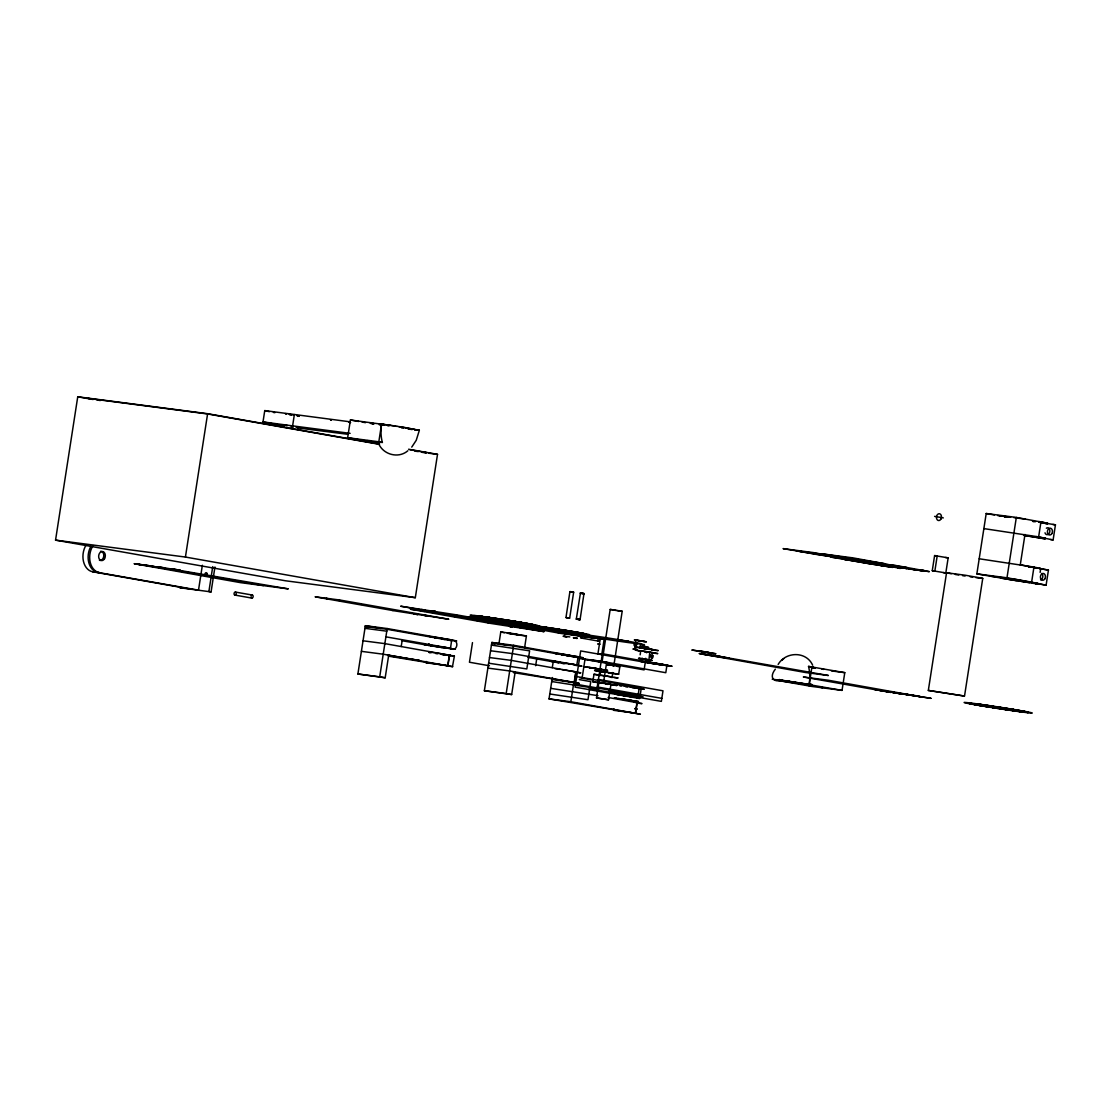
<?xml version="1.0" encoding="UTF-8"?>
<svg xmlns="http://www.w3.org/2000/svg" width="1111" height="1111" viewBox="0 0 1111 1111"><rect width="100%" height="100%" fill="white"/><g stroke="black" fill="none" stroke-linecap="round" stroke-linejoin="round"><path stroke-width="1.5" d="M652.476 657.99L652.865 655.434M412.639 429.457L408.084 428.86M799.142 682.973L812.169 685.39L784.255 681.432L781.672 680.974L781.769 680.21L798.031 682.71M379.448 443.345L347.646 437.72L350.396 420L388.253 425.082M451.663 640.714C459.857 638.631 457.482 653.212 450.497 648.269L451.691 639.95L387.183 628.548L365.366 625.701L357.895 673.988L385.184 677.793L388.697 655.171M806.572 684.223L842.041 690.375L844.777 672.655L808.53 666.406A33.302 22.831 -80 0 1 809.114 684.557L797.351 682.696M408.57 449.233L437.512 454.343L415.32 597.69L285.458 580.775L55.55 540.14L77.742 396.794L207.618 413.709L379.615 444.108M55.55 540.14L185.426 557.055L207.618 413.709M202.355 565.263L198.508 590.163L97.865 572.443A16.804 12.221 -82.6 0 1 90.894 546.362M212.743 566.624L208.896 591.524L211.076 591.899L214.937 567.013M284.485 425.902L263.001 421.972L264.751 410.598L348.66 421.625M263.001 421.916L292.61 425.874L294.359 414.556M347.646 437.72L378.823 441.775L381.559 424.055L389.836 425.305M357.895 673.988L379.712 676.835L387.183 628.548M401.224 646.533L402.265 639.742M426.082 662.795L426.11 661.434M402.029 640.714L428.596 645.408L428.804 643.991M429.027 644.033L428.804 645.449L441.803 647.546M447.719 665.6L449.358 655.032M388.794 656.198L452.483 666.669L454.385 656.073L384.85 643.63L363.033 640.797M472.481 642.616L469.453 662.239L489.451 665.767M515.171 671.919L511.657 694.556L484.368 690.736L491.84 642.464L513.657 645.297L583.192 657.74L580.72 657.559M498.908 643.977L500.769 631.978L513.74 633.687M484.368 690.736L506.185 693.583L513.657 645.297M524.573 647.949L526.406 635.923L507.616 633.048L511.824 633.825M535.669 665.711L536.71 658.92M552.292 667.655L553.361 660.795M549.028 698.888L570.846 701.735L640.38 714.179L549.028 698.888L552.348 677.529M552.375 679.515L552.584 678.196M527.906 657.351L555.069 662.156L555.278 660.739M552.764 678.224L552.556 679.543L579.22 683.39L509.699 670.947L487.868 668.114M555.5 660.781L555.278 662.198L558.889 662.809M565.971 617.549L569.915 591.621L573.651 592.205L569.679 618.133L566.082 617.591L567.735 617.785M579.956 619.716L576.303 619.16L580.456 592.982L583.983 593.538L580.067 619.744L578.22 619.494M570.846 701.735L573.901 682.015M574.193 682.348L575.831 671.794M578.095 665.475L576.776 665.128L578.164 656.698M582.192 677.543L584.983 659.434M601.329 683.348L592.816 681.765L593.982 674.224L618.119 677.96L613.841 677.502M597.926 653.865L600.259 638.769L602.162 639.019M601.787 654.448L604.148 639.367L560.694 633.409L467.995 616.744L492.923 619.994L600.357 638.783M599.121 680.904L596.496 697.93L608.536 699.777L610.939 684.473L605.828 683.64M599.912 675.807L600.968 668.989M602.023 662.184L610.189 609.411L622.188 611.244L613.827 665.753L612.841 665.628M603.87 680.363L606.675 662.253M611.994 677.668L612.786 672.558M609.036 672.96L618.66 674.196L619.882 666.642L607.967 664.517M613.536 710.29L613.744 708.971M613.716 710.318L613.925 708.999M637.27 649.782L632.909 648.977L634.575 649.13L635.964 640.075L644.269 641.464L641.644 641.144M644.186 659.323L639.63 658.129M640.144 654.823L640.505 652.463M642.172 658.087L642.2 658.99M635.353 713.137L636.992 702.569M609.439 691.736L638.006 695.778L639.214 688.237L615.438 684.043M637.172 702.596L635.575 713.179L613.758 710.332M645.505 659.587L645.699 658.309M646.56 652.754L647.282 652.143M648.921 659.865L649.782 652.226L653.587 652.837L652.601 652.879M652.06 660.42L651.213 660.24L652.254 652.671M775.325 669.169C768.604 677.71 774.075 682.71 781.769 680.21M809.197 684.57L811.933 666.85M932.268 570.679L934.601 555.583L937.198 555.917L934.865 571.012L932.268 570.679L945.822 572.943L948.155 557.861L934.601 555.583M928.324 690.459L946.544 572.762L965.473 575.262L982.749 578.345L964.529 696.041L928.338 690.431L964.417 696.083M1009.58 579.511L976.861 573.873L986.207 513.518L1016.329 517.434L1047.77 523.225L1044.826 523.017M976.861 573.873L1006.983 577.803L1016.329 517.434M1020.301 564.652L1024.981 534.474M1034.785 583.289L1038.438 583.594L1031.619 582.15L1033.952 567.068L979.194 558.777M1041.799 538.03L1045.423 538.279L1038.632 536.891L1040.965 521.795M1040.132 572.415L1040.646 569.068M989.915 576.081L1015.885 579.47L1046.104 585.178L1048.437 570.082L1038.993 568.415M1050.52 539.571L1053.117 539.904L1055.45 524.809L1045.59 523.198M419.361 430.276L416.236 440.303L411.737 447.122M650.268 656.032L650.49 655.115M652.726 655.615L652.449 658.073M650.421 655.268L650.102 657.226M1022.787 711.151L1013.079 709.79L1028.494 712.457L1012.218 709.637L1022.37 711.068M982.735 578.373L981.777 578.331M985.651 706.138L968.139 703.124L986.068 705.541L977.152 703.999L985.096 705.416M778.144 664.461C785.546 651.477 806.294 650.935 812.655 665.211M642.7 647.088L643.075 646.533A1.514 0.805 -82 0 1 643.977 644.422A1.514 0.805 -82 0 1 644.297 646.81A1.514 0.805 -82 0 1 642.936 646.519L639.867 646.102L648.81 647.519L642.922 646.491L642.686 644.255M781.713 660.406L783.699 658.726M772.201 679.224L786.477 681.043M407.862 450.747C398.807 458.676 383.934 454.954 378.907 444.261M454.385 656.073L447.872 655.379M452.691 666.669L383.212 654.198L361.394 651.352M526.42 635.95L520.406 635.27M619.841 666.656L617.369 666.419M592.816 681.765L605.912 683.515M618.66 674.196L594.579 670.475L603.912 672.169M997.164 708.04L996.47 708.193L998.483 708.235M1000.164 707.36L999.469 707.513L1001.553 707.582M534.016 625.104L522.545 623.34L533.363 625.09M671.794 666.225L658.212 664.364M608.55 699.805L596.51 697.944M638.547 658.337L644.866 659.49M640.797 658.698L646.033 659.406M652.032 660.462L646.255 659.656M613.772 665.711L610.383 665.045M589.524 667.558L607.606 670.364L583.483 666.642L595.704 668.239M600.023 675.169L605.703 675.891M627.771 696.139L633.02 696.805M379.295 424.819L380.656 424.86M171.066 568.776L180.107 570.179M180.038 570.193L171.052 568.79M645.088 641.672L646.38 641.783M994.373 707.86L995.845 707.832M1000.775 707.721L1002.261 707.693M897.744 568.082L900.341 568.415L883.773 565.124M474.078 615.661L485.66 617.452M474.383 615.952L485.382 617.438M622.146 611.286L617.188 610.633M533.711 625.104L522.698 623.34M632.867 696.833L627.507 695.819M646.019 648.588L640.464 647.991M645.602 648.532L635.659 647.074L648.088 648.907M474.453 615.675L486.035 617.48M522.337 623.327L532.6 625.035M421.513 609.564L425.374 610.161L421.541 609.578M434.929 637.603L440.22 638.297M349.173 422.263L350.465 422.43M380.545 424.86L381.448 424.971M414.847 429.679L415.083 429.499M583.997 593.816L580.317 593.232L584.053 593.802M576.317 619.146L579.956 619.48M482.549 618.952L478.952 618.396L482.605 618.938M492.867 620.285L489.451 619.73L492.923 620.285M493.215 620.591L489.534 620.021L493.284 620.591M521.656 626.798L523.475 627.021M566.763 636.825L563.083 636.242L566.749 636.825M808.655 685.431L812.377 686.015L808.669 685.459M608.245 662.823L605.356 662.1M611.828 677.03L606.995 676.099M648.518 648.977L658.267 650.588L657.143 650.532M639.853 647.852L642.13 648.269M639.394 650.879L645.074 651.49M474.966 615.702L486.493 617.522M521.989 623.299L531.877 624.965M1039.59 568.471L1040.771 568.499L1033.952 567.068M466.203 617.216L469.134 617.66L466.259 617.244M502.491 620.146L505.408 620.605L502.547 620.174M535.974 628.173L533.377 627.771L536.155 628.173M561.527 654.365L566.096 654.962M924.477 570.998L926.38 571.137L922.533 570.318M581.983 658.462L583.067 658.49L513.546 646.046L491.729 643.213L495.117 643.811M569.54 618.133L567.832 617.897M523.392 627.007L519.892 626.493L521.559 626.687M812.585 667.461L813.808 667.503L812.877 667.239M811.613 684.64L794.698 682.321M579.692 672.794L580.859 672.835L511.324 660.392L489.507 657.545M475.633 615.758L487.035 617.577L476.425 615.841M521.559 623.271L531.461 624.924L521.142 623.229M1043.743 522.739L1041.91 522.545L1043.271 522.781M373.713 423.833L370.505 423.347M380.545 424.888L381.281 424.957M577.289 665.433L574.554 665.114M981.319 578.289L975.875 577.623M604.023 639.367L602.273 639.131M924.658 571.054L921.936 570.707M645.727 662.003L644.047 661.906L645.616 662.267M454.246 640.811L456.718 640.978L451.788 639.964M666.378 665.489L668.114 665.614L666.503 665.211M922.699 570.804L925.616 571.151L924.38 570.679M579.053 672.724L577.428 672.53M1037.813 568.29L1019.926 564.68M889.022 566.541L892.661 566.804L861.219 561.041L831.097 557.125L866.552 563.208M545.751 628.368L538.071 627.382L545.015 628.243M1005.427 708.471L1013.482 709.512M607.217 662.712L601.565 661.962M487.993 617.688L479.008 616.133M646.199 662.059L643.241 661.739L646.074 662.35M493.326 619.105L486.076 618.188L492.784 619.008M519.531 623.049L529.086 624.66M656.587 650.463L651.393 649.768M414.639 429.846L419.361 430.249L404.21 427.527M601.482 661.781L602.731 661.878L597.218 660.892M578.595 665.753L581.9 666.031L576.97 665.017M447.997 655.268L450.608 655.49L441.956 653.893M634.798 708.86L637.311 709.068L635.006 708.554M645.588 661.948L647.921 662.267M666.531 665.531L664.197 665.211M555.125 668.697L560.291 669.391M492.256 618.924L484.424 617.897L491.909 618.855M518.893 622.965L527.85 624.507M384.35 424.555L379.434 424.055L383.892 425.055M370.56 423.305L373.24 423.499L370.477 423.097M381.642 424.083A33.302 24.22 -82.6 0 0 382.351 442.456L377.809 441.942L379.337 442.372M921.088 570.596L922.533 570.818M518.198 622.882L526.739 624.368M543.598 627.993L534.822 626.812L542.946 627.882M635.964 640.075L634.325 639.908L637.645 640.505M814.627 668.253L812.724 667.975M445.692 639.367L441.525 638.783M554.82 653.129L560.513 653.907M631.187 700.485L626.757 699.847M637.672 703.194L642.019 703.61L608.134 697.472M489.993 617.924C462.287 613.133 509.019 621.202 482.327 616.549M491.256 618.744L483.118 617.674M640.422 647.921L641.2 648.032M646.144 662.017L648.574 662.364M664.822 665.295L668.878 665.711L666.044 665.128M429.152 652.004L434.582 652.754M408.431 429.04L411.709 429.471M999.261 515.726L1010.621 517.212M1013.871 517.629L1025.231 519.115M206.188 413.778L88.408 398.432L93.505 399.335M1045.062 523.462L1047.659 523.795L1044.757 523.281M1052.853 524.475L1055.45 524.809M292.61 425.874L350.118 433.359M348.187 434.332L297.415 427.902M414.903 451.149L418.319 451.594M421.722 452.038L426.846 452.705L409.876 449.705M422.138 452.344L425.555 452.788M428.971 453.232L437.512 454.343M983.86 528.6L1038.632 536.891M1048.437 570.082L1040.035 568.721M945.558 557.514L948.155 557.861M822.084 554.222L796.101 550.848L814.46 554.056M910.937 569.165L929.351 571.637L897.938 565.832L867.816 561.902L901.799 567.735M1035.716 583.817L1038.313 584.164L1020.856 581.275M898.077 565.971L872.079 562.569L895.049 566.596M870.121 562.721L844.152 559.333L863.816 562.763M880.87 564.124L906.84 567.499M943.225 572.609L945.822 572.943M881.606 565.471L879.134 565.124L892.55 567.402L864.455 562.944M886.8 566.152L889.397 566.485M920.186 570.485L921.658 570.707M263.39 585.636L240.531 582.65L134.098 563.68L149.041 565.693M482.868 617.619L490.923 618.688M525.309 624.188L517.907 622.84M86.297 544.709A16.804 12.221 -82.6 0 0 83.478 561.444A16.804 12.221 -82.6 0 0 92.671 571.776L99.421 572.651A16.804 12.221 -82.6 0 1 90.227 562.319A16.804 12.221 -82.6 0 1 93.046 545.584M564.61 636.242L569.804 636.922M831.375 670.905L844.777 672.655M211.076 591.899L179.801 587.733L181.996 588.122M842.041 690.375L811.863 686.445L779.019 680.64A33.302 22.831 -80 0 1 779.283 679.474M364.964 628.34L386.781 631.187M491.437 645.102L529.614 650.838L526.822 668.933L488.632 663.198M490.562 650.754L512.379 653.601L576.887 665.003L571.651 664.211M446.969 654.74L449.566 655.073L447.941 665.642L426.124 662.795M387.558 655.032L419.611 660.476L387.92 655.601M551.723 681.543L598.996 688.876M550.667 688.334L597.954 695.667M633.853 702.166L637.2 702.61M549.792 693.986L587.969 699.722L590.774 681.612L579.317 679.585M297.054 415.778L299.387 416.07M482.132 617.494L490.007 618.521M644.727 641.63L641.255 641.089M651.379 649.643L653.893 649.81L648.282 648.893M634.575 649.13L635.881 649.31M637.297 649.574L635.061 649.31L637.131 649.713M429.263 636.492L434.04 637.159M616.772 684.779L617.785 684.918M637.825 696.291L643.061 696.819L638.131 695.792M919.2 570.36L920.713 570.582M481.41 617.369L489.868 618.494M985.401 705.457L988.179 705.832L980.93 704.513M286.069 413.764L285.291 413.667L286.582 413.834M480.73 617.244L489.298 618.396M516.171 622.604L524.031 624.021L516.504 622.66M663.545 665.114L664.711 665.295M571.346 656.018L567.402 655.448M577.942 657.212L574.179 656.684M451.469 640.45L447.705 639.936M575.526 665.35L576.665 665.503M637.853 688.584L644.227 689.264L639.297 688.251M289.318 414.375L293.36 414.972M918.158 570.207L919.7 570.443M515.31 622.493L522.42 623.799L514.962 622.438M567.179 631.659L575.206 633.089L567.86 631.742M649.907 649.38L647.074 648.963M652.935 653.074L657.809 653.601L653.393 652.712M652.129 663.392L640.214 661.295L650.754 662.67M662.85 665.017L664.017 665.211M1033.161 536.78L1045.326 538.891L1025.022 535.585M1036.605 537.349L1027.856 536.016M1028.494 566.957L1029.703 567.138M1029.591 582.622L1023.592 581.678M917.061 570.054L918.603 570.29M883.828 565.86L867.774 563.471M478.841 616.883L488.368 618.216M987.443 705.735L990.484 706.165L984.527 705.013M784.908 680.821L776.047 679.779L781.644 680.974M600.259 661.614L597.051 661.142M445.65 654.962L443.65 654.685M608.439 684.293L606.092 683.959M635.423 695.958L636.686 696.139M632.798 700.888L638.478 701.527L614.355 697.805L616.161 698.222M915.922 569.901L917.464 570.137M514.046 622.313L520.698 623.563L514.421 622.368M1008.08 709.665L1007.316 709.554L1014.537 710.873L1008.455 709.707M648.838 662.378L651.546 662.781M662.114 664.92L663.267 665.1M609.453 672.877L612.661 673.238L607.148 672.252M610.522 684.751L616.952 685.501L604.967 683.501M370.532 423.041L373.907 423.846M1035.508 521.698L1032.924 521.323M348.271 433.693L347.507 433.582L348.34 433.762M1028.592 567.054L1029.744 567.221M1026.258 582.15L1027.411 582.317M145.291 565.138L137.875 564.263L163.525 568.221L152.999 566.304M564.985 631.354L571.818 632.617L565.735 631.451M989.707 706.054L992.956 706.527L988.401 705.582M648.102 662.184L654.032 663.156M661.364 664.809L662.503 664.989M620.188 685.251L639.172 688.237M972.597 577.164L970.209 576.817M914.728 569.721L916.269 569.971M660.573 664.697L661.684 664.878M388.225 424.985L391.516 425.555M1032.522 521.337L1034.091 521.573M913.492 569.54L915.02 569.79M652.782 649.657L653.643 649.782L651.574 649.477M649.616 649.393L647.741 649.116M1005.733 709.332L1004.927 709.207L1010.191 710.262M646.685 659.712L649.838 660.115L647.296 659.615M784.88 680.71L789.935 681.543M651.268 662.725L652.351 662.906M659.767 664.586L660.851 664.753M594.663 660.503L590.733 660.003L593.024 660.49M442.553 654.518L445.247 655.004M635.214 688.223L632.215 687.778M634.048 695.764L624.549 694.319M390.267 425.277L393.28 425.819M401.626 427.929L403.39 428.179M298.817 416.056L297.22 415.611M1023.175 581.692L1019.44 581.067M912.228 569.36L913.742 569.596M145.208 565.027L265.418 585.9L288.277 588.872L159.012 566.902L164.15 567.999M812.641 667.878L815.03 668.266M517.934 634.909L513.449 634.242M992.123 706.402L996.553 707.068M786.921 681.001L791.768 681.821M652.129 662.85L653.185 663.017M659.99 664.628L658.087 664.336M561.985 654.115L568.401 655.087M435.512 637.367L451.649 639.936M441.386 654.351L443.803 654.796M475.536 616.23L485.785 617.688L474.883 616.077M522.212 623.104L533.697 624.868M702.888 651.615L697.889 651.004L709.929 652.851L702.721 651.463M713.526 655.476C675.071 650.199 754.3 662.545 720.706 656.601M1006.205 709.679L1002.4 708.832L1006.885 709.776M651.213 660.24L649.046 659.92M595.079 660.559L604.731 661.989M609.425 665.156L608.148 664.961M441.997 647.491L451.663 648.699L448.177 647.977M561.833 669.627L567.693 670.53M608.134 684.404L606.439 684.154M629.645 700.43L626.243 699.916M392.405 425.596L395.113 426.096M911.659 569.36L908.312 568.763M639.839 640.686L636.436 640.242L637.172 640.422M640.853 641.019L641.741 641.2M703.319 651.685L691.847 650.032L715.97 653.782L703.582 651.588M607.773 638.714C605.217 638.394 611.8 639.325 607.967 638.811M489.701 621.368C493.506 621.924 486.007 620.716 489.604 621.355M714.442 655.615L699.125 653.518L805.531 672.516L828.389 675.488L719.859 656.462M476.966 620.369C473.828 619.98 481.285 621.021 477.258 620.494M511.129 626.729C515.907 627.409 505.852 625.812 510.852 626.687M645.699 651.574L635.186 650.088L640.45 651.088M992.47 706.179L995.525 706.915L994.664 706.777M998.164 707.721C995.706 707.388 1001.914 708.346 998.275 707.735M645.852 659.587L646.727 659.781M599.829 654.101C595.065 653.504 605.134 654.879 599.94 654.212M653.393 662.961L654.879 663.281M657.24 664.197L658.726 664.517M599.107 661.6L594.816 660.934L596.621 661.073M444.692 639.492L441.456 639.006M440.928 647.324L455.427 649.282M605.856 672.058L600.62 671.377L603.676 671.974M436.137 652.99L441.22 653.768M625.632 699.402L620.41 698.75L623.826 699.388M394.627 425.93L396.988 426.374M1026.939 535.946L1023.592 535.363M328.078 431.068C324.051 430.568 332.647 431.762 328.009 431.124M1018.023 580.859L1019.926 581.22M910.076 569.124L906.882 568.638M578.137 619.146L576.498 618.924L579.97 619.466M485.118 617.494L474.036 615.855M522.67 623.229L534.072 624.993M823.598 669.322L821.959 669.086L823.973 669.377M713.748 655.421L715.359 655.754M511.171 625.076L509.38 624.854L513.088 625.424L509.477 625.104L513.018 625.66L511.268 625.437M645.644 648.38L648.727 648.852M647.13 649.018L648.269 649.31M645.172 651.393L646.033 651.949M513.962 634.159L519.629 634.881L514.101 633.895M1002.08 709.054L999.789 708.443M791.268 681.654L793.629 682.112M646.102 659.684L645.283 659.559M654.518 663.128L656.601 663.545M655.907 663.573L650.06 662.795L655.351 663.767M656.379 664.072L657.601 664.35M567.929 655.754L569.568 656.004M609.356 665.295L606.773 664.892M595.885 668.683L601.565 669.419L596.051 668.433M604.537 683.446L598.898 682.723L601.551 683.237M291.013 426.93L293.179 427.263M1011.649 579.928L1018.273 580.956M965.126 576.04L962.543 575.637M149.957 565.749L152.374 566.124M525.447 624.882L536.752 626.618L525.434 624.826M714.956 655.601L718.581 656.17M521.281 627.965C526.683 628.882 516.726 627.243 521.378 628.062M646.658 648.532L647.671 648.685M646.241 648.991L647.255 649.143M646.199 651.546L652.893 652.685M645.769 652.004L646.783 652.171M996.65 706.818L998.15 707.318L995.942 706.707L1005.024 708.401M979.471 704.874L968.167 703.082L1012.871 709.415M996.928 708.262L1028.092 712.498L988.082 706.554M655.643 663.309L657.906 663.656M656.476 664.17L653.101 663.642M566.638 655.587L569.901 656.101M596.871 660.698L584.65 659.101L585.65 659.351M605.939 671.933L606.8 672.058M438.539 647.046L440.178 647.296M627.146 695.625L614.911 694.014L618.341 694.736M627.687 696.278L621.007 694.972L639.061 697.764L618.952 694.847M396.891 426.277L403.557 427.332M1014.94 580.442L1016.607 580.706M905.284 568.388L906.965 568.582L902.146 567.888M616.327 610.508L610.272 609.453M423.124 611.092C428.554 612.022 417.861 610.272 423.222 611.189M433.498 612.689C438.928 613.633 428.304 611.883 433.609 612.8M381.753 607.981C386.197 608.745 377.643 607.328 381.837 608.064M646.921 648.991L645.185 648.824M599.176 644.102C602.912 644.755 594.288 643.352 599.273 644.199M998.039 708.165L978.583 705.249M793.532 682.001L795.795 682.348M656.337 663.642L657.545 663.67M567.29 655.143L578.123 656.698M567.179 655.907L568.304 656.073M566.999 663.461L553.986 661.725L558.389 662.628M595.454 668.628L589.552 667.586M626.479 699.527L632.09 700.485M398.863 426.666L405.64 427.666M350.534 422.513L349.16 422.277M639.269 640.825L640.047 640.894M644.727 651.838L645.602 651.879M656.754 663.711L662.087 664.67L651.99 663.461M657.462 663.684L659.017 663.836M441.4 638.478L446.622 639.394M608.314 664.711L609.578 664.92M565.124 663.725L561.819 663.295M435.818 653.574L437.706 653.782M625.715 686.779L627.34 687.042M379.323 442.858L378.49 442.72M1013.718 580.192L1010.038 579.664M902.882 567.929L904.368 568.152M641.047 640.866L646.338 641.755M639.644 640.839L638.103 640.63L639.256 640.769M718.081 656.184L719.761 656.365M644.13 648.657L646.255 648.838M647.602 651.879L649.782 652.226M995.414 707.763L992.29 707.526L993.678 707.749M646.644 659.448L647.755 659.628M658.309 663.809L660.128 664.017M653.796 663.67L650.907 663.295M568.429 655.323L572.596 656.045M568.179 663.642L576.845 664.989M563.944 663.545L561.597 663.17M437.47 646.796L427.513 644.977L447.261 647.81M900.604 567.638L903.062 567.943M718.984 656.323L720.928 656.545M648.505 648.921L650.99 649.38M645.824 648.768L643.838 648.435M510.727 633.812L507.324 633.242M643.769 659.323L642.894 659.17M659.156 663.947L661.212 664.184M291.415 414.945L289.485 414.625M1008.469 579.414L1010.927 579.734M958.765 575.04L955.252 574.456M814.807 554.195L835.791 557.375L783.047 548.626L813.183 552.556L844.624 558.319L835.736 556.639M644.963 648.685L643.88 648.505M1009.052 708.776L1004.608 708.332L1009.705 708.887M659.976 664.086L671.905 666.183M561.597 654.754L563.11 654.99M571.471 656.351L578.012 657.448M435.123 637.992L436.623 638.242M571.818 664.142L550.223 661.156L555.069 662.156M568.429 670.641L572.929 671.391M622.979 694.069L617.522 693.167M622.84 699.375L618.369 698.625M899.021 567.304L900.563 567.54M985.638 706.443L990.79 707.013L984.999 706.346M646.88 659.545L648.616 659.767M592.33 660.531L586.941 659.601M660.781 664.211L661.906 664.378M650.213 663.1L651.338 663.267M405.834 427.791L414.57 429.388M387.614 425.694L389.1 425.957M1008.26 579.303L1001.497 578.234M897.813 567.096L899.355 567.332M1014.093 709.623L1007.413 708.804M641.005 648.144L642.019 648.31M661.559 664.336L662.712 664.517M649.407 662.961L650.546 663.142M438.234 638.256L434.97 637.658M619.896 685.834L621.216 686.056M896.66 566.902L898.202 567.138M662.323 664.475L663.475 664.642M648.643 662.836L649.796 663.017M564.207 654.934L561.597 654.448M519.156 622.993L528.28 624.563M987.721 706.499L980.791 705.638L988.457 706.624L985.985 706.193M640.547 651.157L639.408 650.907M428.832 652.421L430.04 652.629M895.563 566.707L897.091 566.957M663.045 664.586L664.197 664.767M647.907 662.712L649.074 662.892M273.348 412.417L274.861 412.681M894.522 566.527L896.035 566.777M915.867 695.708L885.3 691.264L921.505 696.875L828.278 680.224L803.336 676.988L890.925 692.459M663.725 664.711L666.128 665.114M648.393 662.767L645.991 662.364M450.372 648.241L423.791 644.366L428.596 645.408M431.179 652.712L429.249 652.379M1038.938 522.253L1041.84 522.767M1004.386 516.629L1007.788 517.24M986.207 513.518L994.414 514.962M997.692 515.546L1000.983 516.129M1004.261 516.712L1007.552 517.295M934.601 516.365L943.322 517.907M1053.117 539.904L1036.549 536.613M350.396 420L358.756 421.486M362.103 422.069L365.45 422.666M378.823 441.775L382.42 442.414M207.896 414L379.323 444.303M96.893 399.932L100.296 400.543M77.742 396.794L93.074 399.502M1033.383 567.777L1036.285 568.29M1006.983 577.803L1031.619 582.15M1036.646 583.497L1046.104 585.178M185.426 557.055L415.32 597.69M978.055 705.166L968.264 703.194L979.458 704.874M581.275 638.061L598.218 641.047M235.435 592.08A1.528 1.042 -80 0 1 235.851 594.524A1.528 1.042 -80 0 1 234.088 594.107A1.528 1.042 -80 0 1 235.435 592.08L252.308 595.052M234.893 595.079L251.836 598.079M601.204 661.281L665.795 672.71L666.961 665.156L602.37 653.74L596.774 689.959L661.364 701.374L662.989 690.806L598.398 679.39M92.671 571.776L191.745 589.288M491.84 642.464L505.422 644.852M579.511 658.462L644.102 669.891L645.269 662.337L580.678 650.921L575.081 687.14L639.672 698.555L641.311 687.987L576.706 676.571M451.58 640.7L387.072 629.298L365.255 626.465L368.644 627.062M365.366 625.701L380.642 628.409M385.906 636.839L450.413 648.241M579.803 677.738L593.371 680.14M597.232 686.945L661.823 698.361M513.338 672.613L574.415 682.39L576.012 671.822L573.443 671.488L577.081 672.252M575.54 684.126L640.13 695.542M609.189 690.681L638.047 695.778M589.066 688.14L597.551 689.639M506.185 693.583L511.657 694.556M379.712 676.835L385.184 677.793M1038.882 521.531L1044.743 522.725M920.491 569.915L921.463 570.082M919.977 569.846L922.352 570.249M808.53 666.406L812.238 667.1M516.976 622.715L524.809 624.118M664.364 664.822L666.669 665.211M647.741 662.656L645.449 662.267M504.422 632.742L500.88 632.034M555.375 653.685L556.347 653.865M597.399 674.946L594.079 674.28M951.28 573.762L946.544 572.762M527.822 623.646L518.448 622.354L529.058 623.882L519.254 622.493M480.285 617.16L488.507 618.244M921.755 570.165L924.533 570.665M980.36 704.43L987.096 705.693M808.864 683.848L811.835 684.459M269.39 411.695L264.751 410.598M529.614 623.993L520.323 622.702M487.896 618.133L477.73 616.674M641.602 658.892L640.797 658.698M983.915 704.929L989.318 705.999M639.436 658.573L638.603 658.392M531.141 624.285L520.642 622.757L531.988 624.465M486.951 617.938L476.744 616.48L486.41 617.841M1006.135 709.387L1010.829 710.346M521.212 622.882L532.697 624.618M476.313 616.397L485.965 617.73M583.955 593.538L580.4 592.996M987.748 705.485L991.706 706.346M521.698 622.979L533.266 624.757M569.971 591.635L573.679 592.205M991.776 706.082L994.234 706.721M522.42 623.16L533.974 624.965M1001.108 708.637L1002.775 709.165M1041.576 573.429A3.43 2.5 -82.6 0 1 1042.771 576.97A3.43 2.5 -82.6 0 1 1040.549 579.886M1046.368 528.211A3.43 2.5 -82.6 0 1 1048.117 527.919M1048.798 528.308A3.43 2.5 -82.6 0 1 1048.895 533.752A3.43 2.5 -82.6 0 1 1044.993 532.808M636.061 646.116A1.5 1.375 -78.2 0 1 637.131 643.408M597.704 638.617A1.528 1.042 -80 0 1 599.315 638.492A1.528 1.042 -80 0 1 598.954 640.769A1.528 1.042 -80 0 1 597.454 640.242M251.142 596.01A1.528 1.042 -80 0 1 252.822 595.343A1.528 1.042 -80 0 1 252.628 597.746A1.528 1.042 -80 0 1 251.058 597.176M100.532 551.292A4.583 3.333 -82.6 0 1 103.754 556.222A4.583 3.333 -82.6 0 1 99.434 560.305M205.035 574.929A1.528 1.042 -80 0 1 206.16 572.693A1.528 1.042 -80 0 1 206.91 574.887M207.16 574.887A1.528 1.042 -80 0 1 207.201 574.331M503.852 620.813L504.852 621.23L503.852 620.813M504.088 619.702L503.033 619.549L504.088 619.702M556 632.103L592.205 637.714L556.111 632.09M875.065 689.667L930.962 698.333L875.065 689.667M392.905 610.564L315.107 596.815L340.035 600.051L448.788 619.244L392.863 610.606M456.607 614.869L400.668 606.217L509.421 625.41L534.349 628.659L456.607 614.869M488.215 622.979L410.417 609.217L435.359 612.467L544.112 631.659L488.173 623.021M884.425 563.652L822.834 553.958L852.97 557.875L884.425 563.652M585.775 634.2L574.401 632.381L585.719 634.131M503.2 620.702L501.686 620.73L503.2 620.702M505.144 619.869L506.199 620.035L505.144 619.869M554.458 629.77L553.764 629.937L555.861 630.256L554.458 629.77M557.444 629.104L556.75 629.257L559.541 629.437L557.444 629.104M525.628 624.799L537.002 626.562L525.725 624.799M501.88 620.507L499.589 620.41L501.88 620.507M507.241 620.202L506.005 620.271L508.296 620.369L507.241 620.202M553.139 629.576L549.584 629.27L553.139 629.576M574.206 632.465L585.372 634.242L574.206 632.465M500.575 620.299L497.52 620.077L500.575 620.299M509.324 620.521L507.31 620.48L510.366 620.688L509.324 620.521M561.624 629.756L559.361 629.673L563.666 630.09L561.624 629.756M1004.33 708.013L1002.08 707.929L1006.385 708.346L1004.33 708.013M431.929 610.911L435.762 611.508L431.971 610.925M895.91 693.042L899.743 693.639L895.952 693.042M906.312 694.389L910.131 694.986L906.395 694.403M331.356 420.027L330.509 419.916L331.37 420.014M283.583 424.999L287.402 425.61L283.736 425.013M366.977 440.65L370.505 441.206L367.033 440.664M367.477 440.984L371.157 441.567L367.547 440.984M326.037 598.426L329.731 599.01L326.037 598.426M336.508 599.801L340.119 600.62L336.508 599.801M358.45 603.912L361.394 604.37L358.506 603.912M431.818 612.217L435.359 612.758L431.957 612.23M413.75 613.939L417.583 614.536L413.75 613.939M424.138 615.3L427.971 615.897L424.138 615.3M573.54 637.603L577.081 638.158L573.609 637.617M573.47 637.853L577.151 638.422L573.609 637.867M819.154 686.806L822.695 687.348L819.224 686.806M819.085 687.042L822.765 687.626L819.085 687.042M499.297 620.091L495.478 619.744L499.297 620.091M511.379 620.855L508.588 620.674L512.407 621.021L511.379 620.855M526.42 624.826L537.613 626.604L526.42 624.826M550.556 629.159L545.529 628.618L550.556 629.159M993.276 707.415L988.235 706.874L993.276 707.415M453.788 616.327L456.677 616.786L453.83 616.327M511.366 623.854L514.254 624.299L511.449 623.854M554.181 629.284L557.069 629.729L554.181 629.284M573.595 632.437L584.4 634.187L573.595 632.437M498.034 619.882L493.478 619.424L498.034 619.882M513.407 621.188L509.866 620.882L514.407 621.341L513.407 621.188M565.68 630.409L561.902 630.076L567.638 630.742L565.68 630.409M496.798 619.688L491.534 619.105L496.798 619.688M515.379 621.507L511.088 621.091L516.351 621.66L515.379 621.507M527.781 624.938L538.571 626.687L527.781 624.938M548.084 628.757L541.668 627.979L548.084 628.757M495.589 619.48L489.645 618.785L495.589 619.48M517.309 621.827L512.296 621.285L518.24 621.979L517.309 621.827M572.637 632.34L582.844 634.034L572.637 632.34M569.54 631.048L564.319 630.479L571.373 631.354L569.54 631.048M477.522 615.952L487.646 617.647L477.522 615.952M520.559 623.16L530.53 624.826L520.559 623.16M298.165 427.527L296.068 427.221L298.276 427.499M494.437 619.285L487.826 618.48L494.437 619.285M519.156 622.132C502.311 620.16 525.42 622.965 519.156 622.132M529.683 625.146L539.877 626.84L529.683 625.146M520.948 622.438L514.574 621.66L521.809 622.577L520.948 622.438M571.332 632.187C574.568 632.895 590.858 635.464 571.332 632.187M573.137 631.659L566.554 630.854L574.804 631.951L573.137 631.659M625.34 640.894L618.771 640.089L628.59 641.464L625.34 640.894M1015.843 709.915L1009.274 709.11L1019.093 710.485L1015.843 709.915M479.813 616.23L489.132 617.827L479.813 616.23M522.642 622.729C506.755 620.702 522.364 622.785 522.642 622.729M532.086 625.437L541.474 627.035L532.086 625.437M974.805 703.694L984.179 705.304L974.805 703.694M986.318 706.263L977.499 705.068L986.318 706.263M524.253 623.007C507.63 620.827 522.92 622.924 524.253 623.007M569.735 631.992C570.61 632.326 588.469 635.214 569.735 631.992M1012.44 710.248C1013.315 710.582 1031.189 713.47 1012.44 710.248M576.387 632.228C553.958 629.257 585.511 633.562 576.387 632.228M525.753 623.271L517.573 622.188L526.475 623.41L525.753 623.271M534.96 625.812L543.348 627.284L534.96 625.812M484.118 616.786L491.881 618.188L484.118 616.786M541.696 627.659L531.975 626.298L541.696 627.659M984.402 705.916L974.694 704.555L984.402 705.916M579.234 632.728L570.374 631.534L580.484 632.964L579.234 632.728M485.757 617.008L492.923 618.327L485.757 617.008M538.224 626.257L545.473 627.576L538.224 626.257M487.771 617.285L494.02 618.48L487.771 617.285M540.057 627.354L529.6 625.854L540.057 627.354M982.763 705.624L972.306 704.11L982.693 705.61M581.608 633.187C560.18 630.104 580.136 633.103 581.608 633.187M1024.328 711.443L1014.565 710.068L1025.328 711.637L1024.328 711.443M489.284 617.508L495.173 618.633L489.284 617.508M513.296 622.216L518.906 623.313L513.296 622.216M541.821 626.757L547.779 627.909L541.821 626.757M538.724 627.104L527.711 625.465L538.724 627.104M491.798 617.869L490.84 617.73L496.353 618.813L491.798 617.869M512.129 622.049L517.046 623.049L512.129 622.049M563.43 631.131L562.208 630.951L568.124 632.09L563.43 631.131M493.423 618.105L497.575 618.98L493.423 618.105M510.921 621.868L515.115 622.771L510.921 621.868M545.695 627.326L550.251 628.27L545.695 627.326M583.497 633.562C562.027 630.423 578.345 632.909 583.497 633.562M495.77 618.438L494.756 618.299L498.839 619.174L495.77 618.438M509.685 621.688L513.129 622.479L509.685 621.688M537.71 626.882L526.378 625.174L537.71 626.882M560.958 630.77L559.694 630.576L564.18 631.52L560.958 630.77M497.811 618.744L496.784 618.591L500.117 619.369L497.811 618.744M508.421 621.507L511.102 622.174L508.421 621.507M549.764 627.923L549.07 627.826L552.82 628.645L549.764 627.923M584.83 633.867L573.873 632.228L584.83 633.867M499.894 619.063L498.839 618.91L501.408 619.563L499.894 619.063M507.13 621.313L509.046 621.868L507.13 621.313M537.057 626.729L525.697 624.979L537.057 626.729M558.389 630.381L557.083 630.187L560.069 630.895L558.389 630.381M501.991 619.382L500.936 619.216L502.727 619.757L501.991 619.382M505.824 621.118L506.963 621.549L505.824 621.118M553.931 628.562L553.236 628.451L555.444 629.048L553.931 628.562M485.076 617.466L473.772 615.73L485.09 617.452M534.127 625.062L522.795 623.285L534.099 625.076M1044.771 578.956A3.43 2.5 -82.6 0 0 1043.465 573.47A3.43 2.5 -82.6 0 0 1040.507 578.151A3.43 2.5 -82.6 0 0 1044.771 578.956M1051.784 533.683A3.43 2.5 -82.6 0 0 1050.464 528.197A3.43 2.5 -82.6 0 0 1047.52 532.877A3.43 2.5 -82.6 0 0 1051.784 533.683M537.307 627.354A34.358 0.778 8.8 0 0 589.524 634.798A34.358 0.778 8.8 0 0 539.974 626.396A34.358 0.778 8.8 0 0 537.307 627.354M485.646 618.216A34.358 0.778 8.8 0 0 537.863 625.674A34.358 0.778 8.8 0 0 488.312 617.272A34.358 0.778 8.8 0 0 485.646 618.216M589.524 636.589A34.358 0.778 8.8 0 0 641.741 644.047A34.358 0.778 8.8 0 0 592.191 635.631A34.358 0.778 8.8 0 0 589.524 636.589M980.027 705.61A34.358 0.778 8.8 0 0 1032.244 713.054A34.358 0.778 8.8 0 0 982.679 704.652A34.358 0.778 8.8 0 0 980.027 705.61M940.836 519.212A3.43 2.5 -82.6 0 0 939.489 513.74A3.43 2.5 -82.6 0 0 936.573 518.462A3.43 2.5 -82.6 0 0 940.836 519.212M636.27 645.602A1.514 1.292 -79.1 0 0 635.659 643.13A1.514 1.292 -79.1 0 0 634.089 645.116A1.514 1.292 -79.1 0 0 636.27 645.602M582.233 637.506A1.528 1.042 -80 0 0 581.817 635.048A1.528 1.042 -80 0 0 580.47 637.089A1.528 1.042 -80 0 0 582.233 637.506M104.49 558.819A4.583 3.333 -82.6 0 0 102.698 551.528A4.583 3.333 -82.6 0 0 98.796 557.819A4.583 3.333 -82.6 0 0 104.49 558.819"/></g></svg>
